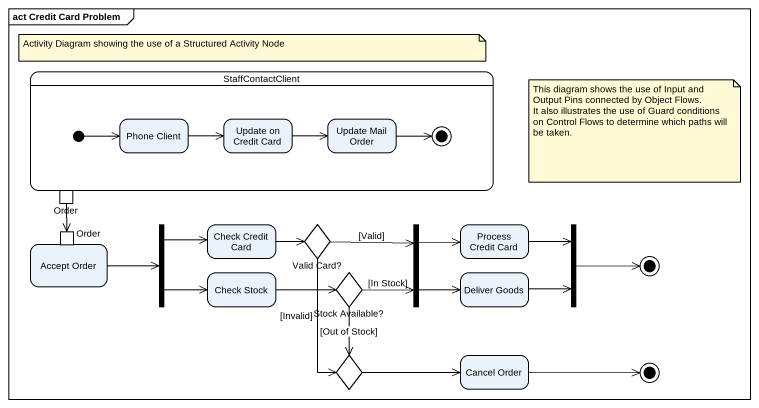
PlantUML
@startuml
mainframe act Credit Card Problem
hide empty description
state StaffContactClient {
  state "Phone Client" as Phone_Client
  state "Update on Credit Card" as Update_on_Credit_Card
  state "Update Mail Order" as Update_Mail_Order
  state Order <<outputPin>>
  Update_Mail_Order -right-> [*]
  [*] -right-> Phone_Client
}
state fork1 <<fork>>
state "Check Credit Card" as Check_Credit_Card
state "Valid Card?" as Valid_Card <<choice>>
state fork2 <<fork>>
state "Process Credit Card" as Process_Credit_Card
state fork3 <<join>>
state "Accept Order" as Accept_Order {
  state "Order" as Order_2 <<inputPin>>
}
state "Check Stock" as Check_Stock
state "Stock Available?" as Stock_Available <<choice>>
state "Deliver Goods" as Deliver_Goods
state final2 <<end>>
state choice1 <<choice>>
state "Cancel Order" as Cancel_Order
state final3 <<end>>
Phone_Client -right-> Update_on_Credit_Card
Update_on_Credit_Card -right-> Update_Mail_Order
Order --> Order_2
fork1 -right-> Check_Credit_Card
fork1 -right-> Check_Stock
Check_Credit_Card -right-> Valid_Card
Valid_Card -right-> fork2 : [Valid]
Valid_Card --> choice1 : [Invalid]
fork2 -right-> Process_Credit_Card
fork2 -right-> Deliver_Goods
Process_Credit_Card -right-> fork3
fork3 -right-> final2
Accept_Order -right-> fork1
Check_Stock -right-> Stock_Available
Stock_Available -right-> fork2 : [In Stock]
Stock_Available --> choice1 : [Out of Stock]
Deliver_Goods -right-> fork3
choice1 -right-> Cancel_Order
Cancel_Order -right-> final3
note as N1
  Activity Diagram showing the use of a Structured Activity Node
end note
note as N2
  This diagram shows the use of Input and Output Pins connected by Object Flows.
  It also illustrates the use of Guard conditions on Control Flows to determine which paths will be taken.
end note
@enduml
